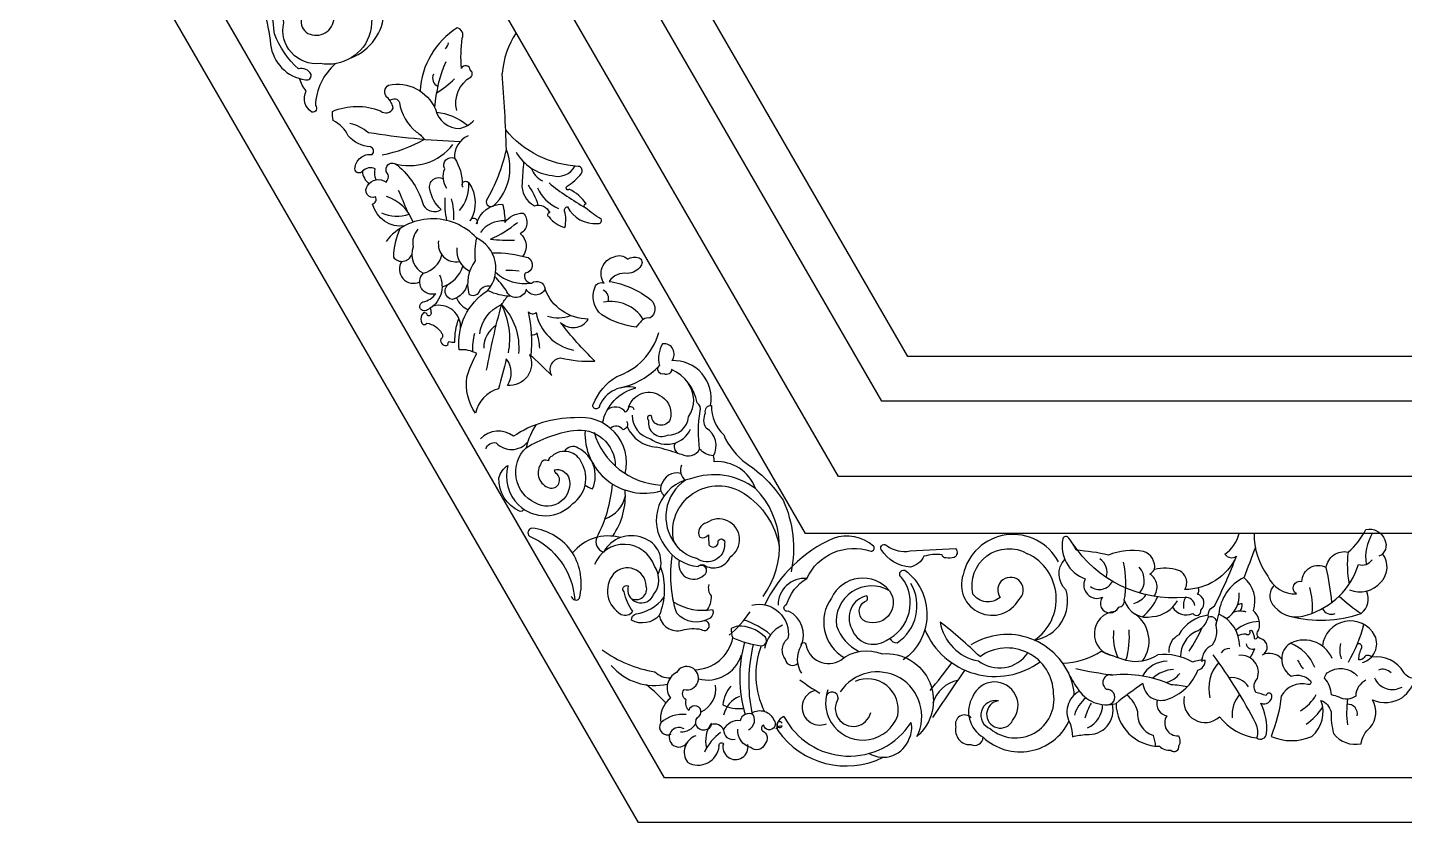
# Model space of a CAD drawing. Header units: metres. Extents: x 387 to 1971, y 544 to 1916.
# Drawn here: x 387 to 1280, y 544 to 1060 of the extents above; entities that cross this region are included whole.
import ezdxf

# ---------------------------------------------------------------- set-up
doc = ezdxf.new("R2010")
doc.units = ezdxf.units.M
for name, color, linetype in [('3', 3, 'Continuous'), ('4', 4, 'Continuous'), ('7', 7, 'Continuous')]:
    doc.layers.add(name, color=color, linetype=linetype)

# ---------------------------------------------------------------- blocks, each defined once
blk = doc.blocks.new('窗-071')
at = {"layer": '3'}
for points in [[(287.3, 1017.23), (574.6, 519.62), (287.3, 22), (-287.3, 22), (-574.6, 519.62), (-287.3, 1017.23)], [(218.02, 897.23), (436.03, 519.62), (218.02, 142), (-218.02, 142), (-436.03, 519.62), (-218.02, 897.23)]]:
    blk.add_lwpolyline(points, close=True, dxfattribs=at)
for points in [[(-441.01, 375.74, 0.66), (-439.46, 422.12, 1.07), (-442.83, 420.05, -0.28), (-431.68, 388.2, -0.39), (-456.31, 372.92, -0.52), (-474.2, 392.86, -0.58), (-460.2, 402.96, -1.77), (-459.42, 400.11, 0.74), (-462.28, 387.68, 0.54), (-449.48, 395.17, 0.38), (-456.39, 410.7, 0.25), (-477.12, 406.1, 0.23), (-492.09, 423.93, -0.34), (-499.53, 429.77, 0.81), (-502.2, 424.19, -0.05), (-490.28, 414.87, -0.09), (-480.68, 382.24, 0.34), (-463.57, 364.89, 0.55), (-460.72, 367.48, 0.35), (-466.94, 370.33, -0.12), (-478.8, 387.47, 0.04), (-481.72, 406.52, 0.04)], [(-389.23, 349.77, -0.33), (-382.23, 366.41, 0.49), (-382.64, 369.7, 0.78), (-386.97, 370.52, -0.05), (-386.55, 385.32, 0.47), (-389.02, 390.45, 0.24), (-407.25, 359.44)], [(-448.72, 372.83, 0.21), (-458.65, 352.26, -0.78), (-460.37, 349.04, -0.39), (-463.17, 359.34, -0.09), (-466.41, 365.5)], [(-428.85, 315.71, -0.15), (-429.34, 321.21, 0.32), (-435.52, 319.97, -0.72), (-439.22, 321.21, -0.44), (-430.79, 328.19, 0.57), (-431.61, 331.89, -0.21), (-442.51, 337.44, 0.17), (-449.92, 344.84, -0.06), (-450.33, 349.36, -0.2), (-426.67, 349.56, 0.5), (-420.5, 351, 0.19), (-423.58, 356.34, -0.46), (-422.76, 362.3, -0.36), (-399.72, 350.38, 0.34), (-387.79, 340.93, 0.13), (-380.79, 344.84)], [(-421.97, 354.64, -0.61), (-417.41, 353.67, 0.18), (-409.18, 339.29, -0.14), (-405.24, 335.54, -0.14)], [(-387.61, 334.44, -0.03), (-432.64, 338.88, 0.12), (-441.69, 343.4)], [(-343.93, 314.21, 0.04), (-325.99, 302, -0.87), (-325.66, 303.95, 0.13), (-333.98, 311.12, -1.25), (-334.96, 312.58, 0.07), (-328.11, 318.77, 0.61), (-329.58, 322.36, -0.21), (-365.21, 340.26, -0.21)], [(-394.12, 311.48, -0.24), (-395.16, 321.19, -0.71), (-390.3, 326.38, -0.15), (-386.53, 313.28, -0.15)], [(-356.39, 324.57, 0.01), (-357.14, 314.21, 0.31), (-351.1, 302.97, -0.4), (-343.6, 299.55, 0.94), (-343.93, 297.6, 0.18), (-336.1, 292.39, 0.12), (-336.26, 300.37, -0.48), (-334.8, 302.49, 0.31), (-320.12, 294.34, 0.67), (-318.33, 296.46, -0.06), (-325.99, 302)], [(-414.71, 293.15, -0.39), (-430.55, 303.86, 0.5), (-429.16, 307.32, -0.79), (-432.98, 312.87, -0.44), (-423.96, 314.6, 0.24), (-422.92, 318.41, -1.05), (-418.41, 322.92, -0.15), (-405.57, 303.17, 0.41), (-396.89, 301.09, -0.17), (-402.45, 311.14, -0.67), (-395.8, 316.21, -0.67)], [(-386.14, 312.18, -1.05), (-383.36, 314.26, -0.3), (-382.67, 295.54, -1.26), (-379.54, 294.15, -0.34), (-366.71, 303.86, -0.07), (-365.67, 294.85, -0.25), (-356.64, 299.35, -0.5), (-358.03, 289.3, -0.4), (-356.81, 278.24, -0.4)], [(-353.5, 229.95, -0.58), (-364.38, 214.72, 0.34), (-364.93, 227.77, -0.01), (-368.74, 213.09, 0.28), (-380.05, 201.12, -0.19), (-384.31, 218.78, -0.05), (-379.44, 230.35, 0.16), (-387.97, 232.18, -0.29), (-373.95, 261.41, 0.49), (-379.54, 287.22, 0.46), (-423.96, 285.49)], [(-379.54, 287.22, 0.08), (-380.17, 276, 0.23), (-383.23, 259.56, 0.41), (-378.26, 260.52, -0.43), (-372.55, 263.36, -0.43)], [(-371.97, 279.9, -0.08), (-354.22, 277.52, -0.72), (-355.6, 269.9, 0.57), (-352.48, 265.04, -0.59), (-345.88, 262.03, -0.63), (-355.13, 262.03, -0.78), (-364.93, 261.48, 0.03), (-370.54, 268.18)], [(-397.78, 269.12, -0.41), (-403.53, 251.91, -1.23), (-405.82, 255.74, 0.18), (-399.51, 259.75, -0.78), (-405.63, 269.88)], [(-383.91, 264.62, -0.25), (-391.27, 256.88, -0.72), (-392.67, 264.89, -0.72)], [(-374.57, 222.23, -0.02), (-367.24, 254.45, -0.01), (-364.14, 258.81)], [(-353.5, 229.95, -0.02), (-342.61, 219.62, -0.52), (-338.25, 228.32, 0.08), (-321.38, 226.69, -0.04), (-338.25, 245.72, 0.49), (-324.64, 247.35, -0.31), (-345.88, 262.03, -0.31)], [(-402.36, 252.58, -0.19), (-401.94, 250.82, -0.73), (-403.59, 249.07, 0.48), (-405.58, 250.36, 0.31), (-406.64, 246.25, 0.81), (-403.94, 245.32, -0.23), (-396.66, 240.4, -0.48), (-397.02, 237.58, 0.71), (-393.5, 234.66, -0.27), (-393.03, 236.3, 0.07), (-390.1, 235.94, -0.1), (-388.19, 247.66, -0.1)], [(-377.95, 240.1, -0.27), (-367.24, 254.45, -0.22), (-358.93, 230.39, -0.22)], [(-317.62, 196.34, -0.29), (-301.3, 213.55, 0.37), (-319.13, 204.8, -1.2), (-322.26, 205.43, -0.15), (-310.68, 219.17, 0.25), (-290.04, 240.73, 0.25)], [(-263.23, 180.09, -0.18), (-269.99, 183.38, -0.07), (-269.75, 202.01, 0.38), (-271.22, 206.17, 0.24), (-283.73, 222.59, -0.56), (-287.41, 220.39, -0.78), (-289.71, 224.55)], [(-302.14, 202.74, 0.52), (-304.84, 203.97, -0.53), (-288.4, 209.11, -0.32), (-284.47, 198.09, -0.82), (-293.55, 199.8, 0.96), (-295.02, 197.6, 0.61), (-285.7, 190.25, 0.39), (-275.39, 199.31, 0.31), (-275.52, 215.87)], [(-304.84, 203.97, -0.12), (-306.31, 201.52, 0.46), (-315.4, 202.53, 0.46)], [(-242.51, 164.09, 0.33), (-262.76, 177.26, 0.11), (-263.23, 180.09, 0.41), (-266.77, 193.76, -0.25), (-267.01, 201.3, -0.58), (-264.17, 204.84, 0.21), (-258.16, 190.39, 0.13), (-247.09, 176.51, -0.1), (-229.01, 158.39, -0.16), (-225.1, 123.12)], [(-306.48, 171.42, 0.53), (-331.45, 198.76, 0.15), (-361.31, 189.77, 0.38), (-377.65, 188.5)], [(-305.82, 197.11, -0.52), (-307.53, 192.94, 0.44), (-313.71, 193.67, 0.44)], [(-303.12, 200.05, 0.35), (-294.04, 188.53, 0.48), (-274.41, 193.19)], [(-356.53, 154.05, -0.62), (-358.36, 152.91, -0.3), (-368.51, 169.25, -0.19), (-364.16, 175.46, 0.27), (-358.89, 156, 0.42), (-332.24, 156.67, 0.38), (-327.76, 176.59, 0.51), (-342.41, 180.04, 0.32), (-344.25, 177.6, 0.57), (-348.11, 175.77, 0.49), (-343.84, 164.39, 0.84), (-340.38, 171.51, -0.23), (-341.19, 173.34, -0.34), (-334.31, 169.76, -0.7), (-350.68, 157.09, -0.53), (-355.17, 184.05, -0.1), (-331.86, 192.63, -0.46), (-311.4, 175.18)], [(-374.81, 183.58, -0.42), (-369.9, 186.51, 0.45), (-354.42, 186.93, 0.45)], [(-326.2, 165.78, 0.11), (-322.55, 163.98, 0.4), (-329.59, 183.96, 0.43), (-336.33, 182.31)], [(-282.06, 186.43, 0.56), (-278.83, 180.93, 0.42), (-269.99, 183.38)], [(-238.84, 111.07, 0.37), (-242.51, 164.09, 0.25), (-274.42, 168.89, 0.56), (-286.85, 135.61, 0.23), (-270.75, 125.73, -0.29), (-267.93, 126.58, 0.48), (-254.94, 130.53, 1.03), (-266.52, 147.17, 0.51), (-269.9, 140.12, 0.35), (-265.67, 141.25, 0.03), (-265.39, 136.45, 0.84), (-260.87, 138.43, -0.91), (-257.76, 137.02, -0.64), (-271.32, 129.68, -0.23), (-282.61, 138.14, -0.68), (-248.16, 161.56, -0.21), (-230.85, 135.42)], [(-333, 111.16, 0.68), (-328.95, 110.28, 0.2), (-332.33, 132.45, 0.22), (-352.3, 144.58, 0.66), (-353.52, 140.66, -0.28), (-331.28, 109.34)], [(2.35, 142, 0.17), (9.04, 121.08, 0.31), (23.09, 112.32, -0.89), (25.77, 118.37, -0.57), (37.74, 125.26, -0.44), (48.45, 132.86, 0.11), (57.15, 143.93, -0.39), (66.47, 138.8, -0.43), (63.62, 130.82)], [(-303.62, 110.09, 0.67), (-296.19, 116.19, 0.67), (-312.25, 122.1, 0.47), (-308.45, 102.26, 0.36), (-302.74, 103.74, -0.12), (-306.97, 113.24, -0.92), (-305.07, 116.19, 0.94), (-292.59, 111.97, 0.34), (-292.17, 125.91, 0.7), (-321.55, 126.75)], [(-220.06, 86.73, 0.4), (-226.26, 103.83, -1.08), (-227.24, 107.11, -0.18), (-217.4, 119.89, -0.38), (-185.89, 133.33, 0.71), (-184.59, 135.74, 0.28), (-204.38, 139.55, 0.18), (-237.99, 106.96, 0.18)], [(-93.76, 128.05, 0.7), (-140.61, 121.73, 0.91), (-113.27, 109.4, 2.27), (-122.44, 110.57, -0.45), (-135.77, 112.23, -0.66), (-108.93, 132.05)], [(-6.36, 130.77, -0.29), (-31.8, 114.39, 0.47), (-34.79, 123.88, 0.15), (-46.63, 124.24, 0.37), (-52.01, 133.19, 0.13), (-69.23, 131.4, 0.04), (-85.03, 133.71, 0.08), (-88.73, 139.68, 0.7), (-91.65, 139.36, 0.37), (-80.67, 119.68, 0.7), (-72.11, 110.65, 1.16), (-64.2, 105.81, 0.45), (-61.43, 109.25, 0.4), (-47.53, 101.12, 0.24), (-35.32, 108.91)], [(-26.84, 106.54, 0.39), (-31.59, 110.61, -0.28), (-87.02, 137.43)], [(-282.66, 108.22, 0.18), (-263.7, 104.62, -0.36), (-264.8, 100.46, -0.37), (-281.24, 102.87, -0.12), (-283.35, 131.45)], [(-105.58, 89.59, 0.45), (-90.01, 114.1, -0.41), (-90.67, 129.26, -0.41)], [(-20.15, 100.98, -0.36), (-17.07, 106.37, 0.02), (-6.36, 130.77, 0.02)], [(12.15, 116.5, 0.43), (12.39, 106.03, 0.33), (28.46, 102.02, 0.25), (53.56, 126.76, 0.33), (60.25, 129.1)], [(49.16, 114.29, 0.32), (64.57, 118.09, 0.37), (65.42, 132.05)], [(-289.13, 125.46, -0.18), (-289.79, 101.77, -0.35), (-303.39, 99.36, -0.4), (-301.19, 102.43, 0.19), (-287.6, 110.53, 0.19)], [(-176.78, 113.89, -0.8), (-189.72, 99.32, -0.49), (-188.89, 108.55, 0.57), (-187.87, 111.42, 0.5), (-195.26, 95.22, 0.5), (-178.42, 89.48, 0.48), (-170.62, 120.24, -0.91), (-169.18, 123.93, -0.51), (-169.96, 79.94)], [(-46.97, 111.06, 0.46), (-48.95, 122.07, 0.11), (-46.63, 124.24, 0.11)], [(-265.46, 116.88, 0.25), (-264.36, 111.41, -0.19), (-266.75, 103.99)], [(-176.78, 113.89, 0.55), (-205.26, 110.27, 0.44), (-199.09, 80.99, 0.44)], [(-176.56, 90.46, 0.31), (-173.02, 88.24, 0.4), (-166.24, 117.48)], [(-37.74, 105.79, 0.38), (-27.8, 102.62, 0.8), (-23.87, 104.35, 0.58), (-25.45, 112.2, 0.32), (-25.16, 115.27)], [(15.88, 80.22, 0.35), (6.36, 82.3, 0.72), (5.36, 90.32, -0.55), (4.69, 94.67, 0.28), (2.01, 104.03, 0.3), (-2.67, 120.41, 0.26), (-15.06, 102.35)], [(19.75, 101.35, 0.15), (54.9, 102.69, 0.36), (57.47, 113.74)], [(-289.79, 101.77, 0.44), (-278.5, 94.44, -0.12), (-269.2, 94.89, 1.5), (-267.8, 99.09)], [(-244.31, 106.78, -0.54), (-226.59, 90.39, 0.44), (-227.9, 80.23, 0.65), (-221.73, 78.35)], [(-20.21, 101.79, 0.25), (-34.68, 92.14, 0.31), (-39.52, 83.51, 0.31)], [(-4.47, 103.83, 0.17), (-3.61, 107.42, 0.22), (-5.83, 106.73)], [(-151.82, 98.49, 0.32), (-133.08, 79.34, 0.43), (-108.78, 83.35, 0.43)], [(-20.15, 100.98, -0.71), (-16.56, 96.98, -0.22), (-18.25, 87.09, 0.32), (-23.31, 78.88, 0.32)], [(55.59, 78.64, 0.46), (61.64, 91.78, 0.74), (35.89, 86.67)], [(-219.86, 73.29, -0.28), (-220.06, 86.73, -1.03), (-217.82, 87.55, 0.54), (-200.69, 79.81, -0.27), (-180.28, 82.88, -0.73), (-163.28, 42.22)], [(-5.61, 91.83, -0.16), (-1.65, 92.64, 0.73), (0.32, 93.62, -1.15), (1.2, 94.17, -0.16), (2.3, 90.33, 0.54), (4.13, 91.43, 0.54)], [(40.66, 80.59, 0.46), (18.98, 87.34, 0.5), (20.58, 71.89, -0.29), (30, 69.58, -0.75), (28.75, 67.81, 0.33), (15.6, 62.13, -0.07), (10.62, 42.24, 0.2), (30.71, 42.24, 0.31), (35.15, 60, -0.23), (40.13, 54.32, 0.08), (41.37, 43.66, 0.29), (54.88, 38.69, -0.2), (59.32, 46.68, 0.32), (60.39, 60.18, 0.25), (75.14, 61.42, 0.15), (81.54, 70.83, -0.28), (75.86, 73.67, 0.31), (59.92, 81.23, 0.31)], [(-317.81, 84.85, 0.12), (-291.99, 74.03, 0.2), (-284.34, 71.07, 0.2)], [(-32, 61.93, 0.74), (-14.64, 51.96, 0.2), (3.66, 41.51, 0.58), (8.42, 43.65, 0.14), (5.56, 58.61, 0.56), (11.03, 62.41, 0.83), (8.18, 62.41, 0.01), (3.19, 63.83, -0.33), (3.9, 70.72, 0.56), (-5.13, 82.11)], [(3.66, 41.51, 0.2), (3.19, 48.64, 0.04), (-17.73, 82.35)], [(59.92, 81.23, 0.51), (56.3, 81.12, -0.36), (53.81, 79.88, -0.14), (55.24, 85.92, 0.56), (53.06, 87.77, 0.56)], [(-258.17, 45.54, 0.36), (-264.22, 48.17, -1.23), (-271.06, 51.59, 1.62), (-275.27, 55.01, -0.24), (-276.58, 60.26, -0.46), (-277.64, 65.26, 2.01), (-281.32, 73.67, 0.47), (-284.22, 61.05, 0.28), (-289.06, 48.93, 0.28)], [(57.19, 69.94, 0.28), (52.21, 62.13, -0.3), (44.04, 61.6, 0.05), (40.31, 62.66, 0.17), (36.93, 70.83, -0.14), (38.17, 73.49, -0.39), (53.1, 71.89)], [(-254.61, 66.97, 0.15), (-258.63, 57.85, 0.15), (-248.77, 56.07)], [(-83.49, 64.5, 0.44), (-87.78, 48.18, -0.04), (-86.94, 42.14, -0.03), (-80.14, 43.3, 0.52), (-67.27, 58.07, 0.52)], [(-245.98, 45.53, 0.5), (-244.34, 53.83, -0.47), (-233.57, 50.29, -1.33), (-238.55, 47.93, 0.52), (-239.1, 45.08, -0.53), (-238.01, 38.54, -0.54), (-244.82, 36.77, -0.35), (-251.29, 45.8)], [(-276.52, 53.02, 0.22), (-289.06, 48.93, 0.76), (-283.93, 43.46, 0.76)], [(-243.72, 52.98, 0.52), (-250.01, 50.01, 0.31), (-258.17, 45.54, 0.5), (-252.56, 40.85, 0.31)], [(-229.47, 48.82, 3.99), (-229.36, 47.48, 0.23), (-232.54, 45.95, 0.23)], [(-228.55, 52.05, 0.44), (-231.54, 45.14, 0.37), (-179.82, 32.03)], [(-136.56, 51.39, 0.81), (-144.12, 46.95, 0.5), (-136.87, 38.25, 0.54), (-130.75, 41.85)], [(-271.82, 42.62, 0.5), (-275.91, 29.55, 0.54), (-260.37, 37.45, -0.94), (-258.32, 38.67, 1.26), (-246.32, 38.28)]]:
    blk.add_lwpolyline(points, format="xyb", dxfattribs=at)
for points in [[(-314.36, 265.86, -0.13), (-293.85, 256.71, -0.48), (-294.4, 247.75, 0.21), (-297.69, 247.2, 0.04), (-301.17, 243.36, -0.11), (-318.02, 249.39, -0.33), (-321.32, 263.11, -0.44), (-316.92, 264.94, -0.52), (-311.98, 277.93, -0.31), (-305.38, 276.83, -0.22), (-299.71, 277.38, -0.5), (-298.79, 273.54, -0.24), (-305.38, 269.7, 0.3)], [(-180.77, 134.16, -0.97), (-177.95, 135.85, 0.2), (-166.66, 133.41), (-144.26, 134.54, -0.49), (-145.01, 130.21, -0.12), (-148.97, 130.02, -0.47), (-150.85, 131.53, 0.1), (-159.88, 130.78, -0.24), (-166.47, 125.51, -0.25)], [(-238.35, 91.53, 0.2), (-251.18, 96.49, 0.1), (-254.49, 95.25, 0.15), (-253.63, 90.71, 0.07), (-239.7, 86.78, 0.77)]]:
    blk.add_lwpolyline(points, format="xyb", close=True, dxfattribs=at)
for centre, radius, start, end in [((-325.46, 364.91), 41.58, 146.27, 175.8), ((-399.98, 384.79), 6.97, 318.33, 345.82), ((-326.31, 344.78), 74.2, 156.99, 174.85), ((-396.72, 365.69), 4.35, 154.02, 245.24), ((-440.66, 419.84), 74.2, 303.9, 312.75), ((-1185.75, 303.19), 821.37, 1.9, 4.52), ((-401.75, 321.56), 27.37, 49.64, 84.7), ((-439.54, 397.24), 70.59, 281.18, 299.06), ((-412.44, 349.83), 27.12, 253.16, 321.97), ((-378.86, 327.04), 11.46, 114.84, 183.27), ((-448.81, 349.29), 86.05, 329.52, 347.39), ((-388.38, 321.39), 25.25, 314.1, 21.13), ((-339.67, 341.24), 23.61, 210.21, 263.21), ((-428.4, 320), 7.12, 180.18, 238.29), ((-341.87, 325.27), 11.4, 199.3, 242.18), ((-339.79, 327.28), 9.85, 254.29, 330.71), ((-402.73, 313.02), 19.41, 320.24, 3.64), ((-390.57, 289.1), 43.76, 18.92, 33.42), ((-332.32, 319.04), 18.66, 202.72, 248.12), ((-429.73, 288.18), 20.21, 19.44, 72.89), ((434.33, 663.77), 922.51, 202.5, 203.2), ((-354.24, 304.51), 40.91, 176.57, 192.36), ((-418.81, 298.34), 28.18, 355.38, 16.65), ((-372.47, 304.87), 2.31, 160.44, 315.9), ((-418.49, 317.34), 19.4, 246.77, 287.77), ((-381.32, 276.24), 39.08, 156.76, 177.82), ((-401.47, 285.05), 9.39, 136.75, 193.35), ((-366.64, 282.04), 13.52, 85.83, 144.46), ((-392.93, 334.29), 51.76, 292.97, 310.27), ((-389.5, 284.23), 8.8, 170.04, 280.69), ((-363.56, 357.3), 71.25, 262.6, 272.12), ((-416.24, 280.91), 5.22, 217.62, 339.14), ((-401.16, 279.05), 10.2, 157.92, 243.97), ((-408.58, 281.98), 12.45, 283.69, 345.76), ((-378.19, 280.95), 11.06, 172.92, 245.08), ((-410.43, 271.85), 6.96, 146.56, 295.66), ((-400.66, 277.62), 15.03, 286.3, 343.55), ((-364.74, 218.65), 52.56, 83.25, 90.4), ((-356.01, 285.38), 20.64, 226.73, 279.85), ((-379.05, 262.15), 11.21, 203.31, 246.76), ((-362.87, 283.46), 24.68, 243.33, 269.91), ((-319.19, 257.37), 4.52, 341.04, 65.15), ((-398.01, 243.43), 10.69, 355.29, 105.2), ((-399.53, 237.73), 36.36, 348.81, 27.38), ((-418.26, 236.12), 65.87, 354.04, 12.95), ((-352, 252.49), 2.61, 218.08, 310.51), ((-327.38, 255.07), 23.38, 191.26, 258.81), ((-313.57, 237.17), 18.78, 32.28, 100.85), ((-362.58, 233.1), 13.4, 122.57, 180.16), ((-339.36, 264.58), 16.64, 251.38, 291.36), ((-355.24, 232.76), 26.33, 163.5, 183.06), ((-351.91, 242.26), 2.75, 257.98, 321.92), ((-412.75, 225.66), 64.74, 6.57, 13.31), ((-276.15, 227.97), 13.98, 148.95, 194.18), ((-287.53, 230.17), 5.06, 319.93, 96.84), ((-316.52, 249.22), 36.43, 282.21, 317.38), ((-282.88, 208.3), 18.63, 349.39, 92.42), ((-325.04, 177.68), 30.8, 144.65, 168.05), ((-297.1, 190.94), 29.18, 176.68, 286.09), ((-286.88, 202.14), 36.44, 196.59, 267.01), ((-289.91, 201.45), 17.13, 203.64, 266.04), ((-328.71, 31.77), 157.17, 72.12, 76.15), ((-281.06, 163.76), 7.98, 76.84, 165.57), ((-273.65, 172.98), 5.78, 153.68, 235.37), ((-379.3, 171.6), 66.73, 331.79, 355.47), ((-341.02, 160.42), 34.57, 325.15, 4.84), ((-285.24, 164.04), 3.94, 154.25, 239.26), ((-264.98, 150.25), 21.59, 123.62, 218.87), ((-320.9, 163.29), 14.73, 287.7, 348.8), ((-22.61, 146.57), 18.18, 305.54, 345.44), ((80.66, 130.02), 23.59, 149.46, 187.74), ((-314.78, 118.11), 22.66, 74.82, 140.75), ((-315.57, 137.95), 5.36, 156.96, 252.41), ((-303.55, 125.36), 15.55, 68.59, 151.23), ((-301.47, 127.8), 12.56, 332.38, 73.4), ((-272.92, 126.76), 7.3, 163.37, 313.77), ((-119.37, 109.86), 24.52, 304.23, 64.8), ((-77.6, 123), 7.67, 339.83, 57.83), ((-8.66, 134.32), 4.23, 216.96, 303.05), ((2868.27, -970.58), 3071.25, 158.9, 159.19), ((98.37, 126.74), 50.3, 173.01, 190.95), ((-269.12, 123.74), 2.58, 298.94, 129.36), ((-109.84, 117.72), 49.14, 350.08, 11.88), ((-60.98, 118.97), 9.38, 317.75, 42.99), ((-128.54, 89.38), 170.11, 6.34, 12.18), ((-218.3, 106.76), 13.16, 86.07, 179.92), ((-185.49, 98.78), 17.44, 60.03, 187.34), ((-73.73, 121.76), 7.29, 233.68, 332.38), ((-6.08, 105.69), 37.03, 355.56, 15.32), ((-59.69, 118.08), 10.83, 285.49, 324.73), ((-68.34, 120.97), 25.42, 308.42, 336.37), ((-22.65, 106.31), 9.78, 153.95, 186.91), ((-18.08, 111.49), 13.14, 300.44, 5.73), ((98.94, 169.32), 79.87, 226.63, 236.53), ((-288.66, 131.66), 51.73, 309.99, 327.09), ((-65.1, 92.72), 11.03, 94.43, 261.25), ((-65.61, 89.14), 16.33, 323.5, 54.36), ((-57.43, 111.32), 43.31, 340.66, 348.06), ((-22.17, 86.48), 17.4, 359.95, 65.89), ((-4.47, 94.82), 9.02, 70.87, 112.55), ((40.26, 107.26), 4.96, 206, 292.08), ((-260.49, 61.76), 39.67, 50.24, 71.91), ((-222.69, 82.71), 15.67, 114.88, 170.06), ((-180.29, 105.12), 24.08, 200.85, 241.35), ((-124.8, 109.23), 37.48, 202.72, 306.1), ((-307.14, -99.34), 251.52, 45.96, 51.86), ((-90.64, 125.51), 73.72, 325.86, 336.24), ((-30.28, 103.45), 10.44, 292.72, 346.29), ((4.66, 81.54), 17.14, 89.17, 131.42), ((-18.48, 117.35), 77.41, 330.14, 344.93), ((-272.89, 94.69), 19.67, 271.57, 348.32), ((-186.86, 71.28), 63.42, 164.16, 196.63), ((-118.94, 58.97), 33.4, 17.16, 122.21), ((-42.56, 91.28), 24.28, 172.96, 204.93), ((-98.64, 91.08), 39.69, 343.41, 5.16), ((-20.12, 81.56), 13.71, 116.55, 179.73), ((12.31, 68.22), 21.35, 21.82, 68.25), ((-266.05, 87.25), 17.26, 254.85, 342.86), ((-169.44, 69.05), 76.43, 166.12, 191.48), ((-202.71, 72.46), 39.67, 158.84, 206.77), ((-118.97, 62.95), 22.8, 1.2, 125.72), ((-92.68, 115.01), 36.68, 271.5, 302.74), ((-16.5, 221.64), 148.59, 247.71, 252.73), ((-55.79, 98.65), 19.5, 255.69, 303.79), ((-42.19, 53.42), 29.15, 60.43, 95.41), ((-10.05, 80.88), 4.58, 85.03, 148.05), ((1.41, 88.14), 3, 186.34, 295.61), ((-13.27, 91.14), 16.97, 323.11, 340.38), ((57.96, 84.76), 13.57, 166.77, 198.69), ((-292.11, 95.11), 27.82, 220.08, 283.29), ((-312.18, 198.46), 204.89, 319.3, 324.13), ((679.87, -502.59), 1002.59, 144.83, 146.45), ((-39.66, 284.3), 213.62, 257.66, 262.63), ((-40.44, 65.61), 13.58, 90.07, 152.23), ((-36.07, 58.2), 17.07, 94.05, 132), ((-47.86, 83.34), 24.05, 287.74, 339.35), ((-23.32, 68.25), 11.44, 81.77, 113.09), ((-26.54, 79.57), 4.86, 284.08, 2.11), ((-0.59, 65.84), 19.36, 138.49, 193.79), ((44.78, 90.33), 23.62, 206.24, 219.06), ((65.44, 69.47), 5.81, 43.8, 110.48), ((-131.22, 193.96), 152.87, 234.14, 238.55), ((-182.71, 52.15), 21.83, 332.95, 146.68), ((-187.5, 55.47), 15.12, 348.72, 113.92), ((-139.83, 53.77), 16.39, 102.09, 162.63), ((-125.17, 57.49), 11.54, 320.41, 157.98), ((-49.02, 91.82), 43.86, 204.04, 215.88), ((-112.57, 61.32), 26.63, 3, 16.38), ((-68.15, 68.78), 3.83, 73.42, 244.11), ((-61.7, 16.41), 56.3, 65.63, 95.46), ((70.51, -111.54), 217.73, 124.33, 128.66), ((-43.39, 68.89), 8.92, 184.03, 288.65), ((-44.52, 81.69), 13.41, 285.33, 320.97), ((-41.95, 12.83), 54.97, 78.07, 86.38), ((-8.64, 61.44), 9.78, 32.37, 97.87), ((70.23, 74.92), 9.61, 204.07, 299.55), ((-352.31, -3.81), 90.85, 43.58, 51.8), ((-274.51, 65.74), 12.53, 294.69, 7.97), ((-245.82, 50.08), 12.63, 110.96, 168.28), ((-211.01, 56.49), 8.64, 104.07, 292.84), ((-189.85, 58.74), 18.27, 159.38, 340.07), ((-204.94, 61.06), 3.07, 357.34, 163.15), ((-194.53, 56.04), 8.81, 146.44, 346.8), ((-123.36, 54.39), 14.55, 149.28, 239.49), ((-114.92, 60.5), 18.97, 229.79, 8.86), ((-69.51, 47.9), 17.16, 128.88, 163.54), ((-70.13, 74.54), 16.71, 210.28, 286.09), ((-69.82, 61.57), 3.76, 265.23, 96.28), ((-70.72, 49.91), 16.54, 16.84, 50.27), ((6.98, 52.83), 15.5, 139.5, 184.96), ((13.56, 73.89), 22.22, 301.04, 330.18), ((-124.71, 52.75), 7.16, 78.54, 250.01), ((-122.3, 53.12), 6.73, 98.49, 333.63), ((-47.81, 42.25), 34.15, 151.22, 164.81), ((-84.47, 57.85), 12.38, 293.38, 0.42), ((-44.1, 58.86), 21.41, 181.02, 269.71), ((-44.01, 53.26), 10.97, 172.44, 253.39), ((-39.37, 58.39), 6.14, 163.23, 259.04), ((11.26, 72.23), 29.14, 304.74, 328.09), ((95.22, 53.98), 47.48, 171.95, 187.33), ((48.3, 53.37), 4.73, 347.67, 94.64), ((-279.1, 53.31), 8.78, 268.05, 326.59), ((-252.96, 40.17), 14.08, 142.49, 195.1), ((-196.47, 68.76), 36.17, 207.51, 327), ((-177.33, 46.41), 11.51, 333.28, 13.29), ((-112.57, 61.32), 26.63, 226.96, 334.16), ((-35.3, 48.87), 6.3, 146.26, 273.6), ((-280.15, 41.87), 4.79, 57.92, 325.48), ((-244.86, 24.19), 24.95, 126.39, 155.47), ((-179.82, 45.49), 13.46, 239.24, 341.55), ((-62.2, 36.91), 16.15, 2.25, 21.17), ((-37.86, 39.99), 3.94, 324.4, 41.33), ((-39.34, 42.37), 6.91, 225.3, 276.38), ((-36.95, 37.2), 2.35, 226.4, 12.26)]:
    blk.add_arc(centre, radius, start, end, dxfattribs=at)
at = {"layer": '4'}
for points in [[(300, 1039.23), (600, 519.62), (300, 0), (-300, 0), (-600, 519.62), (-300, 1039.23)], [(201.85, 869.23), (403.7, 519.62), (201.85, 170), (-201.85, 170), (-403.7, 519.62), (-201.85, 869.23)], [(167.79, 810.23), (335.57, 519.62), (167.79, 229), (-167.79, 229), (-335.57, 519.62), (-167.79, 810.23)]]:
    blk.add_lwpolyline(points, close=True, dxfattribs=at)
at = {"layer": '7'}
blk.add_lwpolyline([(180.49, 832.23), (360.98, 519.62), (180.49, 207), (-180.49, 207), (-360.98, 519.62), (-180.49, 832.23)], close=True, dxfattribs=at)

msp = doc.modelspace()

# ---------------------------------------------------------------- block references
at = {"layer": '3', "xscale": 1.32, "yscale": 1.32, "zscale": 1.32}
msp.add_blockref('窗-071', (1179.01, 544.5), dxfattribs=at)

doc.saveas('drawing.dxf')
